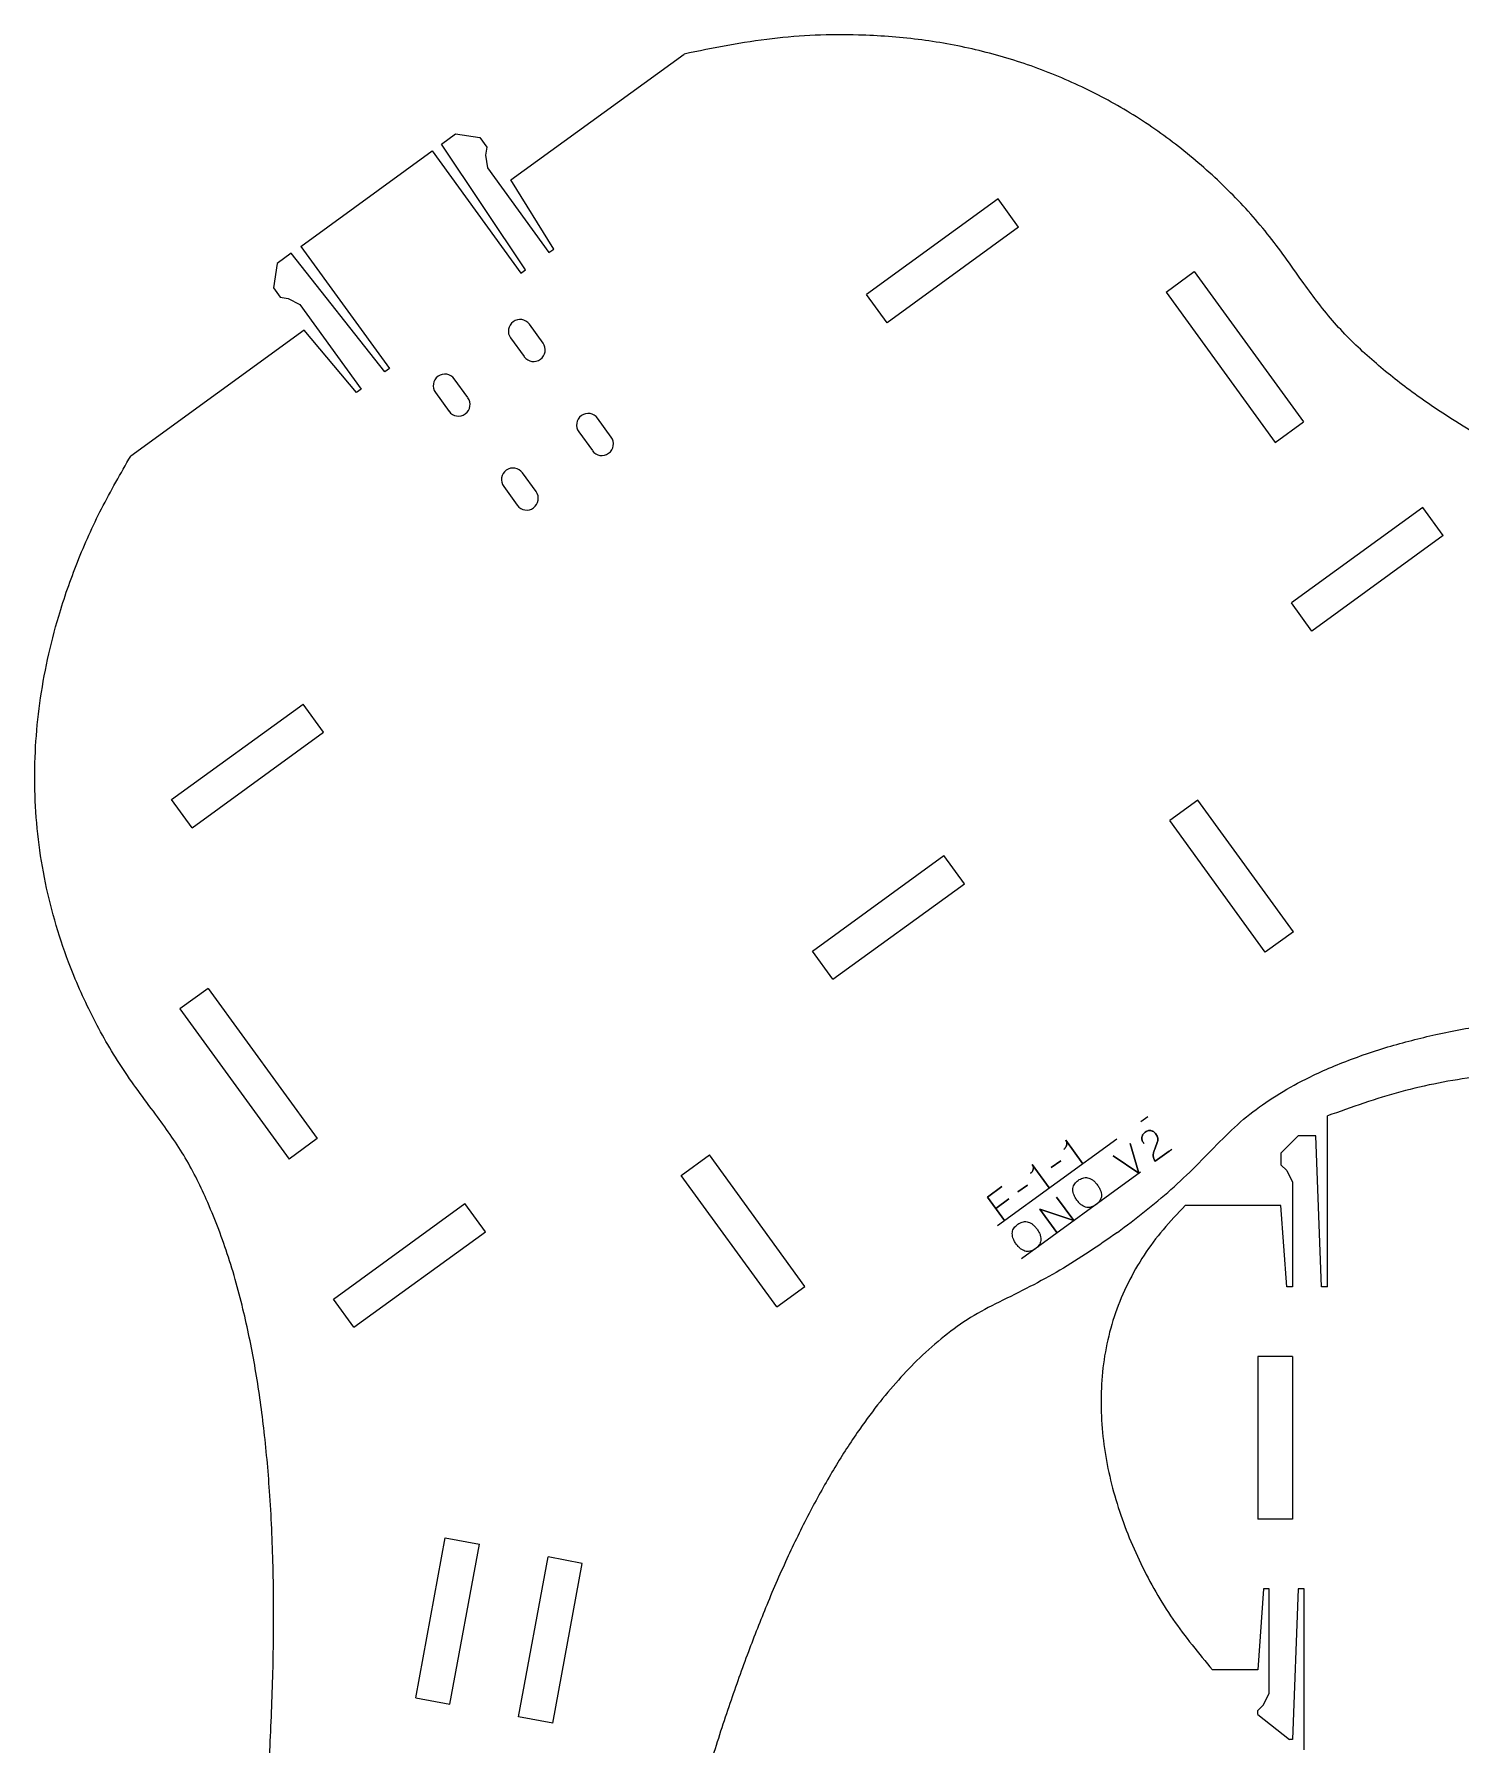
# Model space of a CAD drawing. Header units: millimetres. Extents: x 8 to 591, y 12 to 890.
# Drawn here: x 8 to 130.9, y 292.9 to 440.2 of the extents above; entities that cross this region are included whole.
import ezdxf

# ---------------------------------------------------------------- set-up
doc = ezdxf.new("R2010")
doc.units = ezdxf.units.MM
doc.linetypes.add('CENTERX2', pattern=[20.32, 12.7, -2.54, 2.54, -2.54])

msp = doc.modelspace()

# ---------------------------------------------------------------- linework, layer by layer
at = {"color": 7, "linetype": 'Continuous', "lineweight": 15}
for p, q in [((49.05, 427.68), (63.98, 438.52)), ((43.09, 430.77), (44.31, 431.65)), ((44.31, 431.65), (46.4, 431.32)), ((30.96, 421.95), (42.29, 430.18)), ((42.29, 430.18), (49.93, 419.66)), ((50.33, 419.95), (43.09, 430.77)), ((46.4, 431.32), (46.99, 430.51)), ((46.99, 430.51), (46.88, 429.81)), ((46.88, 429.81), (47.06, 428.71)), ((47.06, 428.71), (52.35, 421.42)), ((52.76, 421.72), (49.05, 427.68)), ((91.03, 426.04), (79.7, 417.81)), ((92.79, 423.61), (91.03, 426.04)), ((92.79, 423.61), (81.47, 415.38)), ((30.15, 421.36), (28.94, 420.48)), ((38.2, 411.14), (30.15, 421.36)), ((30.96, 421.95), (38.6, 411.43)), ((52.35, 421.42), (52.76, 421.72)), ((28.94, 420.48), (28.61, 418.38)), ((49.93, 419.66), (50.33, 419.95)), ((28.61, 418.38), (29.19, 417.58)), ((105.51, 418.02), (107.94, 419.78)), ((107.94, 419.78), (117.34, 406.84)), ((29.19, 417.58), (29.89, 417.46)), ((29.89, 417.46), (30.88, 416.95)), ((30.88, 416.95), (36.17, 409.67)), ((81.47, 415.38), (79.7, 417.81)), ((105.51, 418.02), (114.91, 405.07)), ((31.25, 414.74), (16.32, 403.9)), ((35.77, 409.37), (31.25, 414.74)), ((49.04, 414.07), (50.22, 412.46)), ((51.84, 413.63), (50.66, 415.25)), ((38.6, 411.43), (38.2, 411.14)), ((36.17, 409.67), (35.77, 409.37)), ((45.36, 408.93), (44.19, 410.55)), ((42.57, 409.37), (43.75, 407.75)), ((57.71, 405.54), (56.54, 407.16)), ((114.91, 405.07), (117.34, 406.84)), ((54.92, 405.98), (56.1, 404.37)), ((51.24, 400.84), (50.07, 402.46)), ((48.45, 401.28), (49.62, 399.66)), ((127.63, 399.48), (116.3, 391.25)), ((129.39, 397.05), (127.63, 399.48)), ((129.39, 397.05), (118.07, 388.82)), ((118.07, 388.82), (116.3, 391.25)), ((19.84, 374.31), (31.16, 382.54)), ((32.92, 380.11), (31.16, 382.54)), ((21.6, 371.89), (32.92, 380.11)), ((21.6, 371.89), (19.84, 374.31)), ((108.24, 374.27), (105.82, 372.51)), ((116.47, 362.94), (108.24, 374.27)), ((114.05, 361.18), (105.82, 372.51)), ((75.04, 361.27), (86.37, 369.5)), ((88.13, 367.07), (86.37, 369.5)), ((76.81, 358.85), (88.13, 367.07)), ((116.47, 362.94), (114.05, 361.18)), ((76.81, 358.85), (75.04, 361.27)), ((22.99, 358.06), (20.56, 356.3)), ((22.99, 358.06), (32.39, 345.12)), ((20.56, 356.3), (29.97, 343.36)), ((119.4, 332.36), (119.4, 347.07)), ((32.39, 345.12), (29.97, 343.36)), ((116.9, 345.36), (115.4, 343.86)), ((118.4, 345.36), (116.9, 345.36)), ((118.9, 332.36), (118.4, 345.36)), ((63.75, 341.94), (66.18, 343.71)), ((74.4, 332.38), (66.18, 343.71)), ((115.4, 343.86), (115.4, 342.86)), ((71.98, 330.62), (63.75, 341.94)), ((115.4, 342.86), (115.9, 342.36)), ((115.9, 342.36), (116.4, 341.36)), ((116.4, 341.36), (116.4, 332.36)), ((33.78, 331.3), (45.11, 339.52)), ((46.87, 337.1), (45.11, 339.52)), ((115.4, 339.36), (107.16, 339.36)), ((115.9, 332.36), (115.4, 339.36)), ((35.55, 328.87), (46.87, 337.1)), ((71.98, 330.62), (74.4, 332.38)), ((116.4, 332.36), (115.9, 332.36)), ((119.4, 332.36), (118.9, 332.36)), ((35.55, 328.87), (33.78, 331.3)), ((113.4, 326.36), (113.4, 312.36)), ((116.4, 326.36), (113.4, 326.36)), ((116.4, 326.36), (116.4, 312.36)), ((116.4, 312.36), (113.4, 312.36)), ((40.87, 296.96), (43.42, 310.73)), ((43.42, 310.73), (46.37, 310.18)), ((43.82, 296.42), (46.37, 310.18)), ((49.72, 295.32), (52.27, 309.09)), ((55.22, 308.54), (52.27, 309.09)), ((52.67, 294.77), (55.22, 308.54)), ((113.9, 306.36), (113.4, 299.36)), ((114.4, 306.36), (113.9, 306.36)), ((114.4, 297.36), (114.4, 306.36)), ((116.9, 306.36), (116.4, 293.36)), ((117.4, 306.36), (116.9, 306.36)), ((117.4, 292.47), (117.4, 306.36)), ((113.4, 299.36), (109.51, 299.36)), ((40.87, 296.96), (43.82, 296.42)), ((113.4, 295.86), (113.9, 296.36)), ((113.9, 296.36), (114.4, 297.36)), ((52.67, 294.77), (49.72, 295.32)), ((113.4, 295.53), (113.4, 295.86)), ((113.4, 295.53), (116.14, 293.36)), ((116.4, 293.36), (116.14, 293.36))]:
    msp.add_line(p, q, dxfattribs=at)
at = {"color": 7, "linetype": 'CENTERX2'}
for p, q in [((90.99, 337.63), (103.93, 347.03)), ((93.04, 334.8), (105.99, 344.2))]:
    msp.add_line(p, q, dxfattribs=at)
at = {"color": 7, "linetype": 'Continuous', "flags": 128}
for points in [[(96.86, 344.98), (96.9, 344.92), (96.93, 344.86), (96.95, 344.79), (96.96, 344.73), (96.96, 344.67), (96.95, 344.61), (96.94, 344.56), (96.92, 344.5), (96.9, 344.45), (96.87, 344.41), (96.85, 344.36), (96.81, 344.32), (96.78, 344.28), (96.75, 344.25), (96.72, 344.22), (96.7, 344.2), (96.7, 344.2), (96.72, 344.22), (96.75, 344.25), (96.78, 344.28), (96.81, 344.32), (96.85, 344.36), (96.87, 344.41), (96.9, 344.45), (96.92, 344.5), (96.94, 344.56), (96.95, 344.61), (96.96, 344.67), (96.96, 344.73), (96.95, 344.79), (96.93, 344.86), (96.9, 344.92), (96.86, 344.98), (96.86, 344.98), (98.33, 342.96), (98.33, 342.96), (96.86, 344.98)], [(104.57, 343.17), (104.52, 343.25), (104.48, 343.33), (104.45, 343.4), (104.43, 343.47), (104.41, 343.53), (104.4, 343.6), (104.4, 343.66), (104.4, 343.73), (104.4, 343.79), (104.41, 343.85), (104.43, 343.91), (104.45, 343.97), (104.49, 344.09), (104.53, 344.22), (104.53, 344.22), (104.78, 344.88), (104.78, 344.88), (104.79, 344.94), (104.8, 344.99), (104.81, 345.03), (104.81, 345.08), (104.8, 345.17), (104.77, 345.25), (104.74, 345.33), (104.69, 345.41), (104.64, 345.48), (104.59, 345.55), (104.59, 345.55), (104.56, 345.59), (104.53, 345.62), (104.49, 345.66), (104.45, 345.69), (104.41, 345.72), (104.36, 345.75), (104.31, 345.77), (104.25, 345.79), (104.19, 345.81), (104.13, 345.81), (104.07, 345.81), (104, 345.81), (103.93, 345.79), (103.86, 345.76), (103.79, 345.73), (103.71, 345.68), (103.71, 345.68), (103.64, 345.62), (103.58, 345.56), (103.53, 345.5), (103.49, 345.44), (103.47, 345.38), (103.44, 345.31), (103.43, 345.25), (103.42, 345.18), (103.42, 345.12), (103.43, 345.06), (103.44, 344.99), (103.46, 344.93), (103.49, 344.87), (103.52, 344.81), (103.55, 344.75), (103.59, 344.7), (103.59, 344.7), (103.55, 344.75), (103.52, 344.81), (103.49, 344.87), (103.46, 344.93), (103.44, 344.99), (103.43, 345.06), (103.42, 345.12), (103.42, 345.18), (103.43, 345.25), (103.44, 345.31), (103.47, 345.38), (103.49, 345.44), (103.53, 345.5), (103.58, 345.56), (103.64, 345.62), (103.71, 345.68), (103.71, 345.68), (103.79, 345.73), (103.86, 345.76), (103.93, 345.79), (104, 345.81), (104.07, 345.81), (104.13, 345.81), (104.19, 345.81), (104.25, 345.79), (104.31, 345.77), (104.36, 345.75), (104.41, 345.72), (104.45, 345.69), (104.49, 345.66), (104.53, 345.62), (104.56, 345.59), (104.59, 345.55), (104.59, 345.55), (104.64, 345.48), (104.69, 345.41), (104.74, 345.33), (104.77, 345.25), (104.8, 345.17), (104.81, 345.08), (104.81, 345.03), (104.8, 344.99), (104.79, 344.94), (104.78, 344.88), (104.78, 344.88), (104.53, 344.22), (104.53, 344.22), (104.49, 344.09), (104.45, 343.97), (104.43, 343.91), (104.41, 343.85), (104.4, 343.79), (104.4, 343.73), (104.4, 343.66), (104.4, 343.6), (104.41, 343.53), (104.43, 343.47), (104.45, 343.4), (104.48, 343.33), (104.52, 343.25), (104.57, 343.17), (104.57, 343.17), (105.78, 344.05), (105.78, 344.05), (104.57, 343.17)], [(103.16, 342.14), (100.95, 343.63), (100.95, 343.63), (103.16, 342.14), (103.16, 342.14), (102.42, 344.7), (102.42, 344.7), (103.16, 342.14)], [(93.98, 342.89), (94.02, 342.83), (94.05, 342.76), (94.07, 342.7), (94.08, 342.64), (94.08, 342.58), (94.07, 342.52), (94.06, 342.47), (94.04, 342.41), (94.02, 342.36), (94, 342.32), (93.97, 342.27), (93.94, 342.23), (93.9, 342.19), (93.87, 342.16), (93.85, 342.13), (93.82, 342.11), (93.82, 342.11), (93.85, 342.13), (93.87, 342.16), (93.9, 342.19), (93.94, 342.23), (93.97, 342.27), (94, 342.32), (94.02, 342.36), (94.04, 342.41), (94.06, 342.47), (94.07, 342.52), (94.08, 342.58), (94.08, 342.64), (94.07, 342.7), (94.05, 342.76), (94.02, 342.83), (93.98, 342.89), (93.98, 342.89), (95.45, 340.87), (95.45, 340.87), (93.98, 342.89)], [(96.44, 343.21), (95.62, 342.62), (95.62, 342.62), (96.44, 343.21)], [(90.12, 340.09), (91.37, 341), (91.37, 341), (90.12, 340.09), (90.12, 340.09), (91.59, 338.07), (91.59, 338.07), (90.12, 340.09)], [(93.56, 341.12), (92.75, 340.53), (92.75, 340.53), (93.56, 341.12)], [(99.47, 339.42), (99.37, 339.36), (99.28, 339.31), (99.18, 339.26), (99.08, 339.23), (98.98, 339.2), (98.88, 339.19), (98.77, 339.19), (98.67, 339.2), (98.56, 339.22), (98.46, 339.26), (98.35, 339.32), (98.24, 339.38), (98.19, 339.42), (98.14, 339.47), (98.08, 339.51), (98.03, 339.57), (97.98, 339.62), (97.92, 339.69), (97.87, 339.75), (97.82, 339.82), (97.82, 339.82), (97.77, 339.9), (97.72, 339.97), (97.68, 340.04), (97.64, 340.1), (97.61, 340.17), (97.58, 340.24), (97.55, 340.3), (97.53, 340.37), (97.5, 340.49), (97.48, 340.61), (97.47, 340.72), (97.48, 340.83), (97.5, 340.94), (97.54, 341.04), (97.58, 341.13), (97.64, 341.22), (97.7, 341.3), (97.77, 341.38), (97.85, 341.46), (97.94, 341.52), (97.94, 341.52), (98.03, 341.59), (98.13, 341.64), (98.23, 341.69), (98.33, 341.72), (98.43, 341.75), (98.53, 341.76), (98.64, 341.76), (98.74, 341.75), (98.85, 341.72), (98.95, 341.68), (99.06, 341.63), (99.17, 341.56), (99.22, 341.52), (99.28, 341.48), (99.33, 341.43), (99.39, 341.37), (99.44, 341.32), (99.49, 341.25), (99.54, 341.19), (99.6, 341.12), (99.6, 341.12), (99.65, 341.05), (99.69, 340.97), (99.74, 340.9), (99.78, 340.84), (99.81, 340.77), (99.84, 340.7), (99.86, 340.64), (99.89, 340.58), (99.92, 340.45), (99.93, 340.33), (99.94, 340.22), (99.93, 340.11), (99.91, 340.01), (99.87, 339.91), (99.83, 339.82), (99.77, 339.73), (99.71, 339.65), (99.64, 339.57), (99.56, 339.49)], [(99.47, 339.42), (99.37, 339.36), (99.28, 339.31), (99.18, 339.26), (99.08, 339.23), (98.98, 339.2), (98.88, 339.19), (98.77, 339.19), (98.67, 339.2), (98.56, 339.22), (98.46, 339.26), (98.35, 339.32), (98.24, 339.38), (98.19, 339.42), (98.14, 339.47), (98.08, 339.51), (98.03, 339.57), (97.98, 339.62), (97.92, 339.69), (97.87, 339.75), (97.82, 339.82), (97.82, 339.82), (97.77, 339.9), (97.72, 339.97), (97.68, 340.04), (97.64, 340.1), (97.61, 340.17), (97.58, 340.24), (97.55, 340.3), (97.53, 340.37), (97.5, 340.49), (97.48, 340.61), (97.47, 340.72), (97.48, 340.83), (97.5, 340.94), (97.54, 341.04), (97.58, 341.13), (97.64, 341.22), (97.7, 341.3), (97.77, 341.38), (97.85, 341.46), (97.94, 341.52), (97.94, 341.52), (98.03, 341.59), (98.13, 341.64), (98.23, 341.69), (98.33, 341.72), (98.43, 341.75), (98.53, 341.76), (98.64, 341.76), (98.74, 341.75), (98.85, 341.72), (98.95, 341.68), (99.06, 341.63), (99.17, 341.56), (99.22, 341.52), (99.28, 341.48), (99.33, 341.43), (99.39, 341.37), (99.44, 341.32), (99.49, 341.25), (99.54, 341.19), (99.6, 341.12), (99.6, 341.12), (99.65, 341.05), (99.69, 340.97), (99.74, 340.9), (99.78, 340.84), (99.81, 340.77), (99.84, 340.7), (99.86, 340.64), (99.89, 340.58), (99.92, 340.45), (99.93, 340.33), (99.94, 340.22), (99.93, 340.11), (99.91, 340.01), (99.87, 339.91), (99.83, 339.82), (99.77, 339.73), (99.71, 339.65), (99.64, 339.57), (99.56, 339.49), (99.47, 339.42)], [(90.84, 339.11), (91.97, 339.93), (91.97, 339.93), (90.84, 339.11)], [(94.64, 339.05), (97.55, 338.07), (97.55, 338.07), (96.08, 340.09), (96.08, 340.09), (97.55, 338.07), (97.55, 338.07), (94.64, 339.05), (94.64, 339.05), (96.11, 337.03), (96.11, 337.03), (94.64, 339.05)], [(94.26, 335.64), (94.16, 335.57), (94.07, 335.52), (93.97, 335.48), (93.87, 335.44), (93.77, 335.42), (93.67, 335.4), (93.56, 335.4), (93.46, 335.41), (93.35, 335.44), (93.25, 335.48), (93.14, 335.53), (93.03, 335.6), (92.98, 335.64), (92.92, 335.68), (92.87, 335.73), (92.82, 335.78), (92.76, 335.84), (92.71, 335.9), (92.66, 335.97), (92.6, 336.04), (92.6, 336.04), (92.55, 336.11), (92.51, 336.18), (92.46, 336.25), (92.43, 336.32), (92.39, 336.39), (92.36, 336.45), (92.34, 336.52), (92.32, 336.58), (92.29, 336.7), (92.27, 336.82), (92.26, 336.94), (92.27, 337.05), (92.29, 337.15), (92.32, 337.25), (92.37, 337.34), (92.42, 337.43), (92.49, 337.52), (92.56, 337.59), (92.64, 337.67), (92.73, 337.74), (92.73, 337.74), (92.82, 337.8), (92.92, 337.85), (93.02, 337.9), (93.12, 337.93), (93.22, 337.96), (93.32, 337.97), (93.42, 337.97), (93.53, 337.96), (93.64, 337.93), (93.74, 337.89), (93.85, 337.84), (93.96, 337.77), (94.01, 337.73), (94.07, 337.69), (94.12, 337.64), (94.17, 337.59), (94.23, 337.53), (94.28, 337.47), (94.33, 337.4), (94.39, 337.33), (94.39, 337.33), (94.44, 337.26), (94.48, 337.19), (94.53, 337.12), (94.56, 337.05), (94.6, 336.98), (94.63, 336.92), (94.65, 336.85), (94.67, 336.79), (94.7, 336.67), (94.72, 336.55), (94.73, 336.43), (94.72, 336.33), (94.69, 336.22), (94.66, 336.13), (94.62, 336.03), (94.56, 335.94), (94.5, 335.86), (94.42, 335.78), (94.34, 335.71)], [(94.26, 335.64), (94.16, 335.57), (94.07, 335.52), (93.97, 335.48), (93.87, 335.44), (93.77, 335.42), (93.67, 335.4), (93.56, 335.4), (93.46, 335.41), (93.35, 335.44), (93.25, 335.48), (93.14, 335.53), (93.03, 335.6), (92.98, 335.64), (92.92, 335.68), (92.87, 335.73), (92.82, 335.78), (92.76, 335.84), (92.71, 335.9), (92.66, 335.97), (92.6, 336.04), (92.6, 336.04), (92.55, 336.11), (92.51, 336.18), (92.46, 336.25), (92.43, 336.32), (92.39, 336.39), (92.36, 336.45), (92.34, 336.52), (92.32, 336.58), (92.29, 336.7), (92.27, 336.82), (92.26, 336.94), (92.27, 337.05), (92.29, 337.15), (92.32, 337.25), (92.37, 337.34), (92.42, 337.43), (92.49, 337.52), (92.56, 337.59), (92.64, 337.67), (92.73, 337.74), (92.73, 337.74), (92.82, 337.8), (92.92, 337.85), (93.02, 337.9), (93.12, 337.93), (93.22, 337.96), (93.32, 337.97), (93.42, 337.97), (93.53, 337.96), (93.64, 337.93), (93.74, 337.89), (93.85, 337.84), (93.96, 337.77), (94.01, 337.73), (94.07, 337.69), (94.12, 337.64), (94.17, 337.59), (94.23, 337.53), (94.28, 337.47), (94.33, 337.4), (94.39, 337.33), (94.39, 337.33), (94.44, 337.26), (94.48, 337.19), (94.53, 337.12), (94.56, 337.05), (94.6, 336.98), (94.63, 336.92), (94.65, 336.85), (94.67, 336.79), (94.7, 336.67), (94.72, 336.55), (94.73, 336.43), (94.72, 336.33), (94.69, 336.22), (94.66, 336.13), (94.62, 336.03), (94.56, 335.94), (94.5, 335.86), (94.42, 335.78), (94.34, 335.71), (94.26, 335.64)]]:
    msp.add_lwpolyline(points, dxfattribs=at)
at = {"color": 7, "linetype": 'Continuous', "lineweight": 15}
for centre, start, end in [((49.85, 414.66), 36, 216), ((51.03, 413.04), 216, 36), ((43.38, 409.96), 36, 216), ((44.55, 408.34), 216, 36), ((55.73, 406.57), 36, 216), ((56.9, 404.95), 216, 36), ((49.26, 401.87), 36, 216), ((50.43, 400.25), 216, 36)]:
    msp.add_arc(centre, 1, start, end, dxfattribs=at)
for points, knots in [([(117.22, 418.97), (116.25, 420.35), (114.31, 423.12), (110.9, 426.86), (107.12, 430.24), (103.01, 433.18), (98.58, 435.64), (93.93, 437.57), (89.1, 438.98), (84.12, 439.87), (78.25, 440.29), (71.46, 440.04), (66.5, 439.03), (63.98, 438.52)], [0, 0, 0, 0, 0.083347, 0.16692, 0.249979, 0.33361, 0.416607, 0.500029, 0.582146, 0.665188, 0.750073, 0.872717, 1, 1, 1, 1]), ([(245.26, 384.22), (244.26, 383.62), (242.14, 382.34), (238.47, 381.36), (234.46, 380.79), (230.45, 380.66), (226.51, 380.82), (222.77, 381.16), (219.13, 381.61), (215.42, 382.17), (211.61, 382.81), (207.43, 383.59), (202.77, 384.49), (197.58, 385.54), (192.24, 386.66), (187.1, 387.75), (182.4, 388.78), (177.39, 389.92), (172.09, 391.18), (166.53, 392.6), (161.05, 394.12), (155.6, 395.77), (150.17, 397.62), (144.83, 399.64), (139.63, 401.89), (134.44, 404.48), (129.95, 407.12), (126.05, 409.83), (122.78, 412.52), (119.74, 415.51), (118.06, 417.82), (117.22, 418.97)], [0, 0, 0, 0, 0.025251, 0.053909, 0.081914, 0.113515, 0.141208, 0.16799, 0.195376, 0.221201, 0.249921, 0.279494, 0.313984, 0.353393, 0.395061, 0.433038, 0.468005, 0.499965, 0.545165, 0.586835, 0.624989, 0.669275, 0.710936, 0.750019, 0.793803, 0.83455, 0.876378, 0.90739, 0.937905, 0.968834, 1, 1, 1, 1]), ([(18.46, 347.22), (17.45, 348.57), (15.42, 351.27), (12.92, 355.67), (10.53, 361.07), (8.67, 367.57), (7.86, 375.11), (8.3, 382.7), (9.74, 389.27), (11.68, 394.83), (13.75, 399.45), (15.46, 402.4), (16.32, 403.9)], [0, 0, 0, 0, 0.083361, 0.166962, 0.250031, 0.375127, 0.49997, 0.623394, 0.749924, 0.831331, 0.914483, 1, 1, 1, 1]), ([(110.15, 344.87), (110.81, 345.52), (112.12, 346.83), (114.4, 348.48), (116.57, 349.77), (118.62, 350.79), (120.51, 351.6), (122.52, 352.35), (125.26, 353.23), (128.85, 354.15), (133.38, 354.99), (138.11, 355.6), (142.8, 355.98), (147.43, 356.19), (151.98, 356.27), (156.44, 356.24), (160.72, 356.14), (164.27, 356.01), (167.14, 355.88), (169.46, 355.76), (171.98, 355.63), (174.96, 355.46), (178.04, 355.29), (180.83, 355.13), (183.38, 354.99), (185.93, 354.87), (188.73, 354.75), (191.2, 354.65), (193.5, 354.57), (195.79, 354.5), (198.48, 354.42), (201.32, 354.34), (204.01, 354.25), (206.3, 354.18), (208.89, 354.08), (211.81, 353.94), (215.23, 353.74), (218.59, 353.48), (221.87, 353.13), (224.78, 352.72), (227.24, 352.26), (229.34, 351.76), (231.3, 351.19), (233.22, 350.5), (235.09, 349.68), (236.93, 348.66), (238.66, 347.49), (239.61, 346.46), (240.08, 345.94)], [0, 0, 0, 0, 0.02075, 0.041351, 0.062475, 0.077153, 0.092436, 0.108366, 0.12498, 0.156709, 0.190917, 0.227734, 0.263191, 0.295894, 0.331267, 0.364624, 0.395605, 0.426805, 0.443798, 0.459899, 0.478634, 0.500005, 0.526622, 0.547457, 0.562509, 0.583556, 0.60439, 0.625014, 0.638755, 0.655789, 0.676118, 0.698899, 0.719209, 0.73625, 0.750022, 0.777078, 0.801394, 0.826534, 0.852281, 0.87503, 0.892099, 0.908178, 0.923307, 0.937532, 0.953774, 0.968784, 0.984537, 1, 1, 1, 1]), ([(138.9, 350.96), (136.68, 350.83), (132.25, 350.57), (125.68, 349.31), (121.49, 347.82), (119.4, 347.07)], [0, 0, 0, 0, 0.333491, 0.665997, 1, 1, 1, 1]), ([(11.95, 214.7), (12.83, 215.47), (14.7, 217.1), (16.9, 220.47), (18.85, 224.6), (20.22, 228.71), (21.23, 232.56), (21.95, 235.86), (22.58, 239.24), (23.15, 242.69), (23.73, 246.6), (24.35, 251.31), (25.03, 257), (25.72, 263.19), (26.38, 269.38), (26.95, 275.08), (27.51, 281.16), (28.02, 287.56), (28.43, 294.52), (28.65, 301.35), (28.63, 308.11), (28.35, 314.43), (27.83, 320.11), (27.11, 325.24), (26.1, 330.25), (24.74, 335.15), (23, 339.69), (20.98, 343.75), (19.3, 346.06), (18.46, 347.22)], [0, 0, 0, 0, 0.025252, 0.053911, 0.086918, 0.124891, 0.148071, 0.173678, 0.198648, 0.223022, 0.249915, 0.284899, 0.326572, 0.374939, 0.420713, 0.462387, 0.499963, 0.553783, 0.602519, 0.65188, 0.702815, 0.750018, 0.789827, 0.827126, 0.86293, 0.901356, 0.937821, 0.968801, 1, 1, 1, 1]), ([(101.31, 337.03), (102.88, 338.23), (106.02, 340.62), (108.77, 343.45), (110.15, 344.87)], [0, 0, 0, 0, 0.499992, 1, 1, 1, 1]), ([(107.16, 339.36), (106.51, 338.68), (105.22, 337.34), (103.01, 334.35), (101.34, 331.02), (100.35, 327.44), (99.95, 324.69), (99.86, 321.9), (100.13, 318.2), (101.14, 313.64), (103.21, 308.48), (105.97, 303.64), (108.33, 300.79), (109.51, 299.36)], [0, 0, 0, 0, 0.063788, 0.125376, 0.250132, 0.312329, 0.375464, 0.437266, 0.500928, 0.625481, 0.750631, 0.874849, 1, 1, 1, 1]), ([(101.31, 337.03), (99.69, 335.91), (96.44, 333.66), (92.9, 331.92), (91.12, 331.04)], [0, 0, 0, 0, 0.499991, 1, 1, 1, 1]), ([(91.12, 331.04), (90.3, 330.62), (88.64, 329.77), (86.37, 328.12), (84.3, 326.3), (82.39, 324.31), (80.6, 322.16), (78.72, 319.59), (76.78, 316.55), (74.8, 313), (72.89, 309.11), (71.12, 305.05), (69.46, 300.81), (67.88, 296.37), (66.36, 291.7), (64.92, 286.95), (63.63, 282.41), (62.36, 277.74), (61.06, 272.82), (59.81, 268.07), (58.59, 263.52), (57.46, 259.42), (56.22, 255.04), (54.85, 250.33), (53.53, 245.85), (52.35, 241.77), (51.39, 238.33), (50.47, 234.85), (49.57, 231.23), (48.81, 227.7), (48.18, 224.2), (47.79, 220.93), (47.65, 217.76), (47.79, 214.69), (48.23, 211.98), (48.92, 209.64), (49.61, 208.42), (49.95, 207.81)], [0, 0, 0, 0, 0.020754, 0.041356, 0.062476, 0.082181, 0.102984, 0.124978, 0.153196, 0.183377, 0.215615, 0.249989, 0.282233, 0.317242, 0.355045, 0.39197, 0.428044, 0.460474, 0.500015, 0.541431, 0.570124, 0.605235, 0.63635, 0.671805, 0.714651, 0.740743, 0.766604, 0.794407, 0.821042, 0.849864, 0.875049, 0.90028, 0.923323, 0.945826, 0.968783, 0.984493, 1, 1, 1, 1])]:
    msp.add_open_spline(points, degree=3, knots=knots, dxfattribs=at)

doc.saveas('drawing.dxf')
